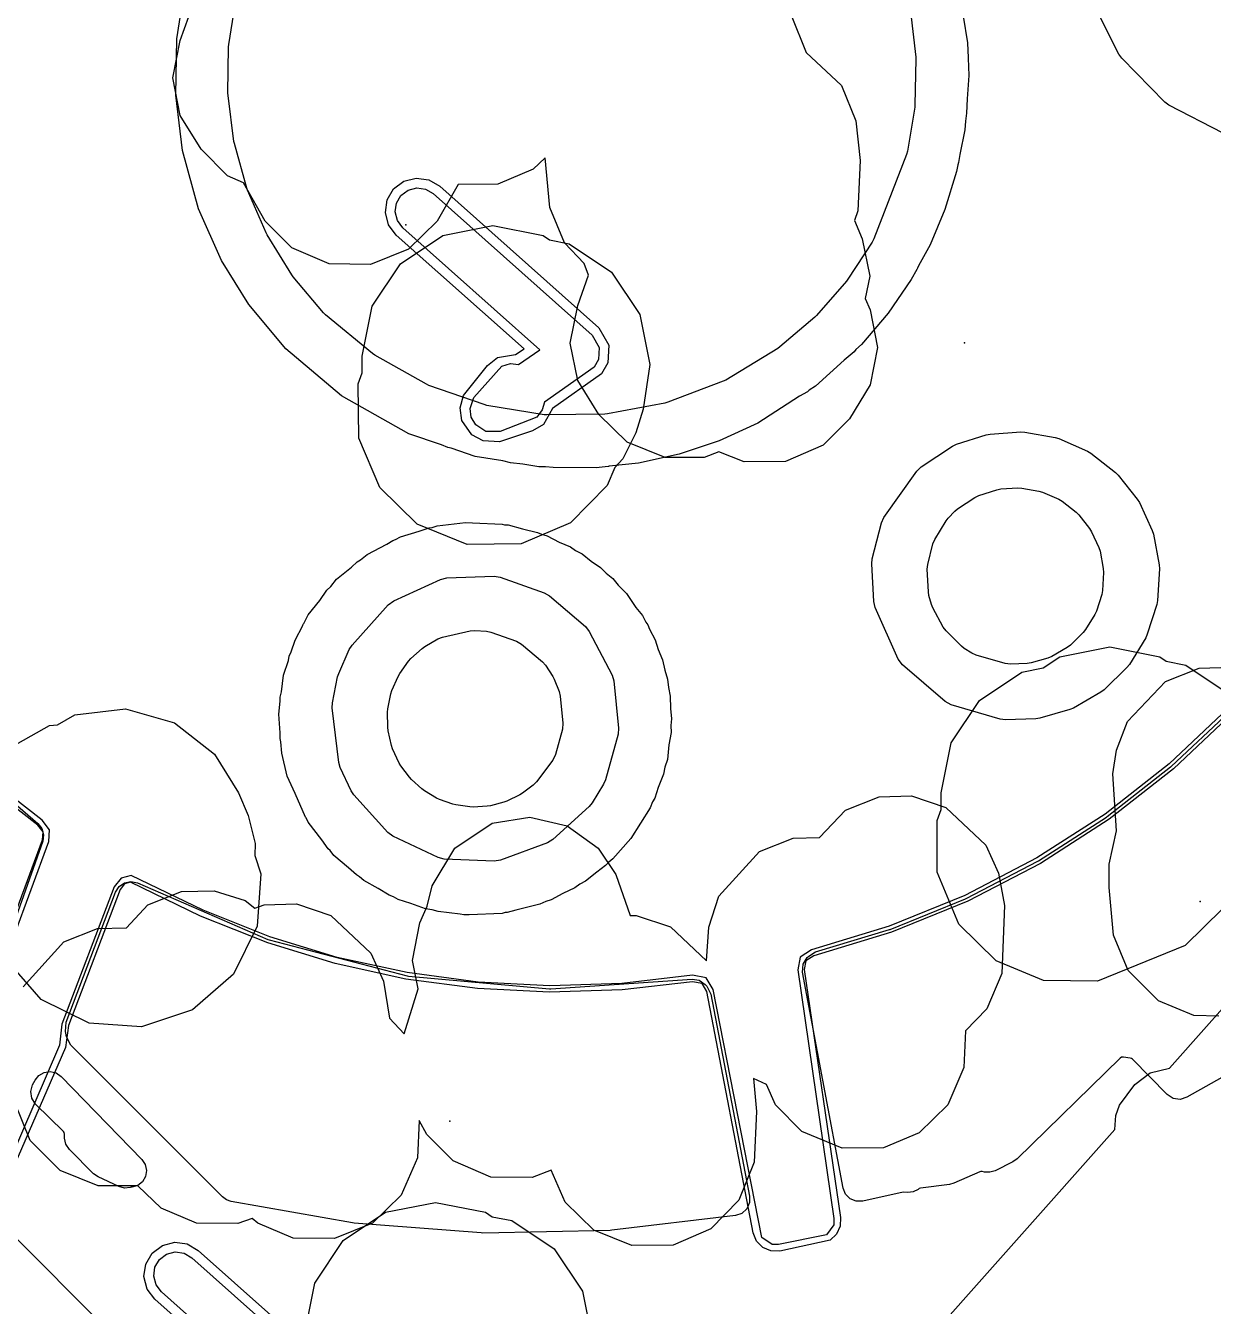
# Model space of a CAD drawing. Header units: metres. Extents: x -2677 to -840, y 169 to 1487.
# Drawn here: x -2199.02 to -2162.66, y 622.94 to 662.14 of the extents above; entities that cross this region are included whole.
import ezdxf

# ---------------------------------------------------------------- set-up
doc = ezdxf.new("R2010")
doc.units = ezdxf.units.M
for name, color, linetype in [('AI_GREENING_ALLOWED_ZONE', 4, 'Continuous'), ('AI_GREENING_EXCLUSIONS', 1, 'Continuous'), ('AI_GREENING_LAWN', 82, 'Continuous'), ('AI_GREENING_REJECTED', 6, 'Continuous')]:
    doc.layers.add(name, color=color, linetype=linetype)

msp = doc.modelspace()

# ---------------------------------------------------------------- linework, layer by layer
at = {"layer": 'AI_GREENING_ALLOWED_ZONE'}
for points in [[(-2166.862, 647.246), (-2166.777, 647.161), (-2166.449, 646.747), (-2166.386, 646.644), (-2166.167, 646.164), (-2166.13, 646.049), (-2166.031, 645.521), (-2166.023, 645.398), (-2166.056, 644.85), (-2166.078, 644.729), (-2166.239, 644.219), (-2166.29, 644.109), (-2166.57, 643.653), (-2166.647, 643.557), (-2167.038, 643.175), (-2167.137, 643.1), (-2167.61, 642.826), (-2167.723, 642.778), (-2168.237, 642.631), (-2168.358, 642.612), (-2168.875, 642.595), (-2169.03, 642.614), (-2169.924, 642.87), (-2170.053, 642.927), (-2170.286, 643.074), (-2170.373, 643.143), (-2170.844, 643.612), (-2170.931, 643.729), (-2171.247, 644.314), (-2171.289, 644.416), (-2171.367, 644.696), (-2171.385, 644.807), (-2171.419, 645.495), (-2171.404, 645.643), (-2171.244, 646.273), (-2171.187, 646.408), (-2170.843, 646.976), (-2170.777, 647.063), (-2170.577, 647.272), (-2170.493, 647.342), (-2169.963, 647.696), (-2169.838, 647.756), (-2169.289, 647.931), (-2169.171, 647.954), (-2168.644, 647.989), (-2168.524, 647.983), (-2168.004, 647.892), (-2167.888, 647.857), (-2167.394, 647.639), (-2167.289, 647.577), (-2166.862, 647.246)], [(-2187.939, 641.121), (-2187.929, 641.227), (-2187.836, 641.687), (-2187.804, 641.789), (-2187.616, 642.219), (-2187.563, 642.311), (-2187.293, 642.686), (-2187.223, 642.764), (-2186.881, 643.074), (-2186.795, 643.136), (-2186.399, 643.364), (-2186.26, 643.419), (-2185.412, 643.612), (-2185.271, 643.623), (-2184.913, 643.601), (-2184.778, 643.574), (-2183.995, 643.3), (-2183.836, 643.208), (-2183.2, 642.664), (-2183.107, 642.557), (-2182.884, 642.216), (-2182.84, 642.131), (-2182.687, 641.753), (-2182.653, 641.616), (-2182.569, 640.783), (-2182.584, 640.6), (-2182.799, 639.824), (-2182.88, 639.658), (-2183.381, 638.988), (-2183.481, 638.887), (-2183.806, 638.643), (-2183.888, 638.593), (-2184.286, 638.4), (-2184.378, 638.366), (-2184.792, 638.259), (-2184.889, 638.244), (-2185.316, 638.22), (-2185.415, 638.224), (-2185.845, 638.285), (-2185.941, 638.309), (-2186.351, 638.453), (-2186.44, 638.495), (-2186.807, 638.715), (-2186.886, 638.773), (-2187.204, 639.06), (-2187.27, 639.133), (-2187.527, 639.479), (-2187.578, 639.565), (-2187.783, 640.005), (-2187.817, 640.105), (-2187.92, 640.555), (-2187.933, 640.66), (-2187.939, 641.121)]]:
    msp.add_lwpolyline(points, close=True, dxfattribs=at)
at = {"layer": 'AI_GREENING_EXCLUSIONS'}
for points in [[(-2175.114, 617.726), (-2165.679, 628.346), (-2165.646, 628.781), (-2165.533, 629.091), (-2165.066, 629.731), (-2164.599, 630.084), (-2164.007, 630.229), (-2147.912, 648.346), (-2138.246, 659.9), (-2138.225, 660.336), (-2138.123, 660.649), (-2137.674, 661.303), (-2137.218, 661.67), (-2136.63, 661.832), (-2127.304, 672.981)], [(-2170.318, 662.423), (-2170.182, 661.612), (-2170.164, 661.152), (-2170.163, 661.146), (-2170.163, 661.138), (-2170.143, 660.61), (-2170.199, 659.89), (-2170.212, 659.458), (-2170.252, 659.214), (-2170.272, 658.951), (-2170.42, 658.191), (-2170.461, 657.943), (-2170.481, 657.876), (-2170.522, 657.667), (-2170.878, 656.507), (-2171.334, 655.426), (-2171.684, 654.782), (-2171.715, 654.717), (-2171.742, 654.676), (-2171.912, 654.364), (-2172.612, 653.339), (-2173.432, 652.373), (-2173.601, 652.221), (-2173.659, 652.154), (-2173.96, 651.896), (-2174.842, 651.1), (-2175.032, 650.978), (-2175.087, 650.931), (-2175.325, 650.79), (-2176.605, 649.967), (-2177.789, 649.425), (-2179.015, 649.017), (-2180.26, 648.745), (-2181.154, 648.649), (-2181.173, 648.645), (-2181.187, 648.645), (-2181.548, 648.606), (-2182.867, 648.61), (-2183.1, 648.636), (-2183.312, 648.635), (-2183.8, 648.714), (-2184.175, 648.756), (-2184.405, 648.813), (-2185.253, 648.951), (-2185.992, 649.203), (-2186.091, 649.227), (-2186.285, 649.303), (-2187.291, 649.646), (-2189.349, 650.805), (-2191.057, 652.243), (-2192.185, 653.598), (-2193.025, 654.952), (-2193.722, 656.525), (-2194.216, 658.311), (-2194.424, 660.011), (-2194.39, 661.731), (-2194.139, 663.304)], [(-2175.579, 662.451), (-2175.122, 661.317), (-2174.048, 660.3), (-2173.602, 659.225), (-2173.468, 658.008), (-2173.546, 656.463), (-2173.65, 656.171), (-2173.408, 655.613), (-2173.181, 654.465), (-2173.318, 653.779), (-2173.166, 653.435), (-2172.939, 652.287), (-2173.169, 651.139), (-2173.799, 650.104), (-2174.609, 649.293), (-2175.756, 648.797), (-2177.021, 648.781), (-2177.797, 649.089), (-2178.252, 648.916), (-2179.44, 648.916), (-2180.601, 649.385), (-2181.475, 650.238), (-2182.116, 651.273), (-2182.346, 652.421), (-2182.119, 653.569), (-2181.789, 654.503), (-2181.916, 654.859), (-2182.521, 655.486), (-2182.974, 656.57), (-2183.109, 658.092), (-2183.482, 657.74), (-2184.565, 657.286), (-2185.777, 657.271), (-2186.424, 656.146), (-2187.298, 655.293), (-2188.459, 654.824), (-2189.724, 654.84), (-2190.871, 655.336), (-2191.682, 656.146), (-2192.352, 657.323), (-2192.833, 657.541), (-2193.643, 658.351), (-2194.285, 659.386), (-2194.515, 660.534), (-2194.288, 661.682), (-2193.752, 663.164)], [(-2162.379, 635.105), (-2163.523, 633.982), (-2166.203, 632.892), (-2167.864, 632.908), (-2169.308, 633.512), (-2170.452, 634.635), (-2171.115, 636.221), (-2171.115, 637.805), (-2170.991, 638.141), (-2170.991, 638.654), (-2170.687, 640.185), (-2169.82, 641.482), (-2168.522, 642.35), (-2167.875, 642.478), (-2167.365, 642.819), (-2165.834, 643.124), (-2164.303, 642.819), (-2164.104, 642.686), (-2164.104, 642.686), (-2163.501, 642.566), (-2162.204, 641.699)], [(-2162.497, 631.823), (-2163.258, 631.839), (-2164.342, 632.293), (-2165.264, 633.215), (-2165.717, 634.298), (-2165.85, 635.752), (-2165.849, 636.469), (-2165.626, 637.491), (-2165.741, 639.238), (-2165.625, 639.965), (-2165.286, 640.841), (-2164.125, 642.062), (-2163.095, 642.47), (-2163.095, 642.47), (-2162.101, 642.496)], [(-2199.645, 639.95), (-2198.283, 640.712), (-2198.283, 640.712), (-2198.046, 640.74), (-2197.509, 641.04), (-2195.959, 641.223), (-2194.457, 640.799), (-2193.232, 639.833), (-2192.499, 638.656), (-2192.201, 637.958), (-2191.986, 637.102), (-2192.002, 636.737), (-2191.82, 636.171), (-2191.932, 634.571), (-2192.658, 633.1), (-2193.911, 632.009), (-2195.472, 631.492), (-2197.071, 631.604), (-2198.543, 632.331), (-2199.633, 633.584)], [(-2162.206, 641.245), (-2164.017, 639.537), (-2165.974, 638.006), (-2168.063, 636.661), (-2170.272, 635.513), (-2172.587, 634.57), (-2174.961, 633.851), (-2175.304, 633.624), (-2175.383, 633.232), (-2174.273, 625.625), (-2174.282, 625.434), (-2174.501, 625.13), (-2175.97, 624.828), (-2176.164, 624.831), (-2176.477, 625.046), (-2177.969, 632.631), (-2178.187, 632.987), (-2178.607, 633.072), (-2180.769, 632.821), (-2182.971, 632.75), (-2185.164, 632.86), (-2187.337, 633.151), (-2189.479, 633.619), (-2191.54, 634.25), (-2193.587, 635.065), (-2195.791, 636.12), (-2196.096, 636.044), (-2196.306, 635.777), (-2197.905, 631.576), (-2197.981, 630.933), (-2199.525, 627.35)], [(-2162.056, 641.112), (-2163.88, 639.391), (-2165.851, 637.848), (-2167.955, 636.493), (-2170.18, 635.335), (-2172.511, 634.385), (-2174.89, 633.664), (-2175.135, 633.511), (-2175.183, 633.242), (-2174.075, 625.654), (-2174.087, 625.387), (-2174.199, 625.144), (-2174.394, 624.96), (-2175.934, 624.631), (-2176.206, 624.635), (-2176.455, 624.743), (-2176.644, 624.936), (-2176.746, 625.188), (-2178.162, 632.575), (-2178.304, 632.821), (-2178.599, 632.871), (-2180.762, 632.621), (-2182.981, 632.55), (-2185.19, 632.662), (-2187.38, 632.955), (-2189.538, 633.428), (-2191.598, 634.059), (-2193.661, 634.879), (-2195.807, 635.919), (-2195.989, 635.874), (-2196.123, 635.696), (-2197.708, 631.532), (-2197.797, 630.855), (-2199.378, 627.214)], [(-2201.753, 628.422), (-2198.497, 637.22), (-2198.48, 637.464), (-2198.641, 637.666), (-2200.508, 639.115)], [(-2201.566, 628.352), (-2198.304, 637.166), (-2198.287, 637.523), (-2198.509, 637.816), (-2200.373, 639.262)], [(-2199.089, 632.721), (-2197.851, 634.094), (-2196.821, 634.502), (-2195.934, 634.525), (-2195.271, 635.223), (-2194.242, 635.631), (-2194.242, 635.631), (-2193.247, 635.657), (-2192.299, 635.357), (-2192.001, 635.12), (-2191.715, 635.228), (-2190.721, 635.254), (-2189.671, 634.902), (-2188.447, 633.744), (-2188.062, 632.888), (-2187.876, 631.754), (-2187.432, 631.277), (-2187.006, 632.66), (-2187.179, 633.527), (-2186.952, 634.675), (-2186.721, 635.187), (-2186.575, 635.807), (-2185.877, 636.965), (-2184.739, 637.725), (-2183.584, 637.914), (-2182.444, 637.647), (-2181.493, 636.965), (-2180.954, 636.157), (-2180.514, 634.9), (-2180.327, 634.904), (-2179.277, 634.552), (-2178.179, 633.513), (-2178.105, 634.541), (-2177.794, 635.488), (-2176.556, 636.86), (-2175.526, 637.268), (-2174.715, 637.289), (-2173.922, 638.124), (-2172.893, 638.531), (-2171.898, 638.558), (-2170.848, 638.206), (-2169.624, 637.048), (-2169.239, 636.192), (-2169.056, 635.202), (-2169.139, 633.129), (-2169.592, 632.045), (-2170.245, 631.371), (-2170.294, 630.252), (-2170.792, 629.102), (-2171.669, 628.247), (-2172.753, 627.793), (-2174.022, 627.777), (-2175.254, 628.292), (-2176.064, 629.102), (-2176.342, 629.724), (-2176.735, 629.908), (-2176.64, 628.897), (-2176.718, 627.353), (-2177.187, 626.187), (-2178.043, 625.31), (-2179.193, 624.812), (-2180.462, 624.796), (-2181.627, 625.265), (-2182.504, 626.121), (-2182.932, 627.103), (-2183.515, 626.876), (-2184.78, 626.892), (-2185.927, 627.388), (-2186.738, 628.198), (-2186.969, 628.622), (-2187.021, 627.486), (-2187.519, 626.336), (-2188.396, 625.481), (-2189.561, 625.011), (-2190.83, 625.027), (-2191.914, 625.481), (-2192.086, 625.631), (-2192.517, 625.468), (-2193.786, 625.484), (-2194.87, 625.938), (-2195.583, 626.629), (-2196.795, 626.624), (-2197.96, 627.094), (-2198.882, 628.016), (-2199.352, 629.181)], [(-2201.35, 627.073), (-2196.045, 621.743), (-2195.721, 621.256), (-2195.608, 620.682), (-2195.724, 620.108), (-2196.05, 619.622), (-2196.538, 619.298), (-2197.112, 619.185), (-2197.686, 619.301), (-2198.171, 619.627), (-2202.587, 624.064)], [(-2190.466, 622.12), (-2190.162, 623.65), (-2189.295, 624.948), (-2187.997, 625.815), (-2186.466, 626.12), (-2184.936, 625.815), (-2184.737, 625.682), (-2184.737, 625.682), (-2184.134, 625.562), (-2182.836, 624.695), (-2181.969, 623.397), (-2181.664, 621.867)], [(-2190.199, 618.825), (-2195.061, 623.157), (-2195.296, 623.468), (-2195.394, 623.846), (-2195.34, 624.233), (-2195.143, 624.569), (-2194.831, 624.804), (-2194.454, 624.902), (-2194.067, 624.848), (-2193.731, 624.65), (-2189.284, 620.689)], [(-2189.999, 619.049), (-2194.862, 623.381), (-2195.026, 623.599), (-2195.095, 623.863), (-2195.057, 624.134), (-2194.919, 624.369), (-2194.701, 624.534), (-2194.436, 624.603), (-2194.166, 624.565), (-2193.93, 624.426), (-2189.359, 620.354)]]:
    msp.add_lwpolyline(points, dxfattribs=at)
for points in [[(-2184.017, 652.068), (-2183.759, 652.245), (-2187.67, 655.725), (-2187.906, 656.037), (-2188.004, 656.414), (-2187.95, 656.801), (-2187.752, 657.137), (-2187.441, 657.372), (-2187.064, 657.471), (-2186.677, 657.417), (-2186.341, 657.219), (-2181.476, 652.89), (-2181.163, 652.351), (-2181.196, 651.815), (-2181.394, 651.479), (-2182.885, 650.419), (-2183.169, 649.93), (-2183.506, 649.734), (-2184.507, 649.398), (-2185.015, 649.423), (-2185.357, 649.611), (-2185.66, 650.052), (-2185.712, 650.439), (-2185.612, 650.816), (-2184.88, 651.735), (-2184.575, 651.979), (-2184.017, 652.068)], [(-2183.932, 651.763), (-2183.274, 652.215), (-2187.471, 655.949), (-2187.635, 656.167), (-2187.704, 656.432), (-2187.667, 656.702), (-2187.528, 656.938), (-2187.31, 657.102), (-2187.046, 657.171), (-2186.776, 657.133), (-2186.54, 656.995), (-2181.676, 652.666), (-2181.456, 652.289), (-2181.48, 651.914), (-2181.618, 651.678), (-2183.139, 650.609), (-2183.202, 650.373), (-2183.367, 650.155), (-2184.487, 649.715), (-2184.925, 649.709), (-2185.239, 649.913), (-2185.376, 650.149), (-2185.413, 650.42), (-2185.301, 650.758), (-2184.437, 651.713), (-2184.175, 651.79), (-2183.932, 651.763)], [(-2182.981, 655.58), (-2182.378, 655.46), (-2181.081, 654.593), (-2180.214, 653.295), (-2179.909, 651.765), (-2180.116, 650.394), (-2180.343, 649.669), (-2180.735, 648.879), (-2180.984, 648.611), (-2181.213, 648.063), (-2182.337, 646.919), (-2183.845, 646.272), (-2185.506, 646.256), (-2187.028, 646.876), (-2188.172, 647.999), (-2188.819, 649.507), (-2188.835, 651.168), (-2188.711, 651.505), (-2188.711, 652.018), (-2188.407, 653.548), (-2187.54, 654.846), (-2186.242, 655.713), (-2184.711, 656.018), (-2183.18, 655.713), (-2182.981, 655.58)], [(-2179.449, 639.444), (-2179.488, 639.229), (-2179.652, 638.814), (-2179.755, 638.496), (-2179.825, 638.378), (-2179.896, 638.2), (-2180.491, 637.256), (-2180.494, 637.253), (-2180.495, 637.252), (-2181.047, 636.631), (-2181.165, 636.534), (-2181.265, 636.427), (-2181.536, 636.23), (-2181.878, 635.949), (-2182.051, 635.855), (-2182.205, 635.743), (-2182.572, 635.573), (-2182.933, 635.377), (-2183.09, 635.332), (-2183.282, 635.243), (-2184.015, 635.066), (-2184.276, 634.99), (-2184.341, 634.987), (-2184.427, 634.966), (-2185.442, 634.925), (-2185.566, 634.918), (-2185.579, 634.92), (-2185.604, 634.919), (-2185.713, 634.936), (-2186.391, 635.018), (-2186.57, 635.073), (-2186.778, 635.106), (-2187.223, 635.271), (-2187.61, 635.389), (-2187.76, 635.471), (-2187.892, 635.52), (-2188.221, 635.724), (-2188.662, 635.966), (-2188.799, 636.082), (-2188.893, 636.14), (-2189.129, 636.361), (-2189.578, 636.74), (-2189.692, 636.887), (-2189.754, 636.945), (-2189.948, 637.216), (-2190.371, 637.76), (-2190.43, 637.89), (-2190.447, 637.914), (-2190.769, 638.636), (-2191.009, 639.166), (-2191.178, 639.866), (-2191.205, 640.218), (-2191.227, 640.32), (-2191.226, 640.486), (-2191.27, 641.061), (-2191.222, 641.458), (-2191.221, 641.587), (-2191.186, 641.745), (-2191.124, 642.251), (-2190.975, 642.705), (-2190.946, 642.836), (-2190.888, 642.967), (-2190.77, 643.328), (-2190.535, 643.776), (-2190.518, 643.815), (-2190.504, 643.834), (-2190.365, 644.099), (-2190.012, 644.543), (-2189.795, 644.855), (-2189.672, 644.97), (-2189.498, 645.19), (-2189.046, 645.557), (-2188.872, 645.72), (-2188.771, 645.781), (-2188.567, 645.946), (-2187.964, 646.265), (-2187.776, 646.378), (-2187.7, 646.404), (-2187.542, 646.488), (-2186.972, 646.659), (-2186.668, 646.765), (-2186.572, 646.779), (-2186.418, 646.825), (-2185.554, 646.931), (-2185.337, 646.918), (-2184.431, 646.877), (-2184.356, 646.859), (-2184.243, 646.853), (-2183.808, 646.731), (-2183.353, 646.625), (-2183.224, 646.568), (-2183.05, 646.519), (-2182.684, 646.331), (-2182.341, 646.18), (-2182.185, 646.073), (-2181.984, 645.97), (-2181.709, 645.749), (-2181.422, 645.553), (-2181.245, 645.376), (-2181.038, 645.21), (-2180.877, 645.008), (-2180.623, 644.753), (-2180.336, 644.328), (-2180.136, 644.077), (-2180.03, 643.875), (-2179.974, 643.791), (-2179.919, 643.663), (-2179.751, 643.341), (-2179.654, 643.038), (-2179.52, 642.722), (-2179.453, 642.408), (-2179.367, 642.137), (-2179.34, 641.88), (-2179.284, 641.613), (-2179.275, 641.238), (-2179.243, 640.918), (-2179.264, 640.718), (-2179.259, 640.497), (-2179.327, 640.124), (-2179.373, 639.679), (-2179.449, 639.444)]]:
    msp.add_lwpolyline(points, close=True, dxfattribs=at)
at = {"layer": 'AI_GREENING_LAWN'}
for points in [[(-2171.934, 662.573), (-2171.767, 661.175), (-2171.764, 661.105), (-2171.796, 659.711), (-2171.802, 659.641), (-2172.023, 658.296), (-2172.051, 658.195), (-2173.058, 655.606), (-2173.105, 655.513), (-2173.851, 654.371), (-2173.893, 654.316), (-2174.811, 653.266), (-2174.811, 653.266), (-2174.861, 653.217), (-2175.927, 652.3), (-2175.994, 652.251), (-2177.588, 651.288), (-2177.669, 651.249), (-2179.362, 650.606), (-2179.447, 650.582), (-2181.201, 650.251), (-2181.288, 650.243), (-2183.062, 650.222), (-2183.149, 650.228), (-2184.901, 650.513), (-2184.985, 650.535), (-2186.671, 651.123), (-2186.751, 651.159), (-2188.329, 652.047), (-2188.403, 652.098), (-2189.833, 653.284), (-2189.896, 653.347), (-2190.827, 654.452), (-2190.869, 654.511), (-2191.625, 655.729), (-2191.658, 655.793), (-2192.226, 657.095), (-2192.25, 657.162), (-2192.626, 658.525), (-2192.64, 658.594), (-2192.82, 659.997), (-2192.824, 660.068), (-2192.804, 661.489), (-2192.798, 661.56), (-2192.572, 662.976)], [(-2154.539, 662.22), (-2154.586, 662.108), (-2155.028, 661.33), (-2155.098, 661.234), (-2156.384, 659.87), (-2156.51, 659.773), (-2158.178, 658.873), (-2158.291, 658.829), (-2159.189, 658.599), (-2159.31, 658.583), (-2161.257, 658.573), (-2161.378, 658.587), (-2162.248, 658.799), (-2162.359, 658.841), (-2164.023, 659.702), (-2164.151, 659.797), (-2165.463, 661.143), (-2165.552, 661.267), (-2166.413, 662.979)], [(-2161.98, 630.177), (-2163.469, 629.335), (-2163.675, 629.271), (-2163.889, 629.301), (-2164.07, 629.418), (-2165.14, 630.498), (-2165.171, 630.52), (-2165.207, 630.532), (-2165.415, 630.564), (-2165.468, 630.56), (-2165.514, 630.532), (-2168.669, 627.448), (-2168.798, 627.358), (-2169.342, 627.089), (-2169.502, 627.041), (-2169.668, 627.048), (-2169.737, 627.063), (-2169.775, 627.065), (-2169.811, 627.055), (-2170.601, 626.705), (-2170.742, 626.666), (-2171.622, 626.556), (-2171.661, 626.545), (-2171.7, 626.517), (-2171.848, 626.444), (-2172.011, 626.423), (-2172.153, 626.428), (-2173.395, 626.157), (-2173.594, 626.154), (-2173.778, 626.229), (-2173.919, 626.369), (-2173.993, 626.553), (-2175.234, 633.166), (-2175.22, 633.408), (-2175.22, 633.408), (-2175.095, 633.614), (-2175.048, 633.66), (-2174.84, 633.784), (-2172.574, 634.469), (-2172.552, 634.476), (-2170.249, 635.413), (-2170.228, 635.423), (-2168.032, 636.564), (-2168.012, 636.576), (-2165.934, 637.912), (-2165.915, 637.925), (-2163.968, 639.447), (-2163.951, 639.462), (-2162.171, 641.138)], [(-2202.189, 640.782), (-2198.639, 637.718), (-2198.517, 637.561), (-2198.466, 637.369), (-2198.494, 637.172), (-2200.503, 631.52)]]:
    msp.add_lwpolyline(points, dxfattribs=at)
for points in [[(-2168.553, 649.699), (-2168.433, 649.693), (-2167.507, 649.531), (-2167.391, 649.496), (-2166.517, 649.11), (-2166.413, 649.048), (-2165.657, 648.463), (-2165.572, 648.378), (-2164.988, 647.64), (-2164.926, 647.538), (-2164.534, 646.682), (-2164.498, 646.567), (-2164.321, 645.629), (-2164.313, 645.507), (-2164.371, 644.538), (-2164.394, 644.417), (-2164.682, 643.507), (-2164.732, 643.396), (-2165.232, 642.583), (-2165.309, 642.487), (-2166.003, 641.81), (-2166.101, 641.735), (-2166.941, 641.249), (-2167.054, 641.201), (-2167.971, 640.939), (-2168.092, 640.92), (-2169.026, 640.889), (-2169.185, 640.909), (-2170.687, 641.352), (-2170.871, 641.452), (-2172.176, 642.571), (-2172.308, 642.746), (-2173.015, 644.327), (-2173.058, 644.507), (-2173.115, 645.668), (-2173.1, 645.816), (-2172.82, 646.915), (-2172.743, 647.081), (-2171.734, 648.502), (-2171.602, 648.629), (-2170.642, 649.264), (-2170.519, 649.323), (-2169.61, 649.613), (-2169.491, 649.636), (-2168.553, 649.699)], [(-2189.389, 639.426), (-2189.432, 639.578), (-2189.632, 641.254), (-2189.626, 641.412), (-2189.466, 642.202), (-2189.434, 642.303), (-2189.111, 643.042), (-2189.026, 643.175), (-2187.917, 644.413), (-2187.751, 644.535), (-2186.313, 645.188), (-2186.123, 645.232), (-2184.677, 645.281), (-2184.494, 645.253), (-2183.145, 644.78), (-2182.985, 644.688), (-2181.884, 643.745), (-2181.766, 643.597), (-2181.068, 642.26), (-2181.013, 642.079), (-2180.868, 640.636), (-2180.883, 640.452), (-2181.272, 639.051), (-2181.327, 638.924), (-2181.678, 638.347), (-2181.769, 638.237), (-2182.883, 637.222), (-2183.046, 637.123), (-2184.482, 636.593), (-2184.676, 636.563), (-2186.201, 636.628), (-2186.392, 636.675), (-2187.774, 637.323), (-2187.933, 637.44), (-2188.974, 638.589), (-2189.057, 638.714), (-2189.389, 639.426)], [(-2182.943, 632.651), (-2178.619, 632.952), (-2178.398, 632.917), (-2178.214, 632.789), (-2178.165, 632.736), (-2178.045, 632.494), (-2176.859, 626.309), (-2176.86, 626.118), (-2176.86, 626.113), (-2176.942, 625.922), (-2177.095, 625.781), (-2177.292, 625.714), (-2181.073, 625.264), (-2181.122, 625.261), (-2185.023, 625.181), (-2185.072, 625.183), (-2188.963, 625.484), (-2189.011, 625.491), (-2192.728, 626.149), (-2192.873, 626.198), (-2192.995, 626.288), (-2197.628, 630.931), (-2197.764, 631.182), (-2197.799, 631.35), (-2197.777, 631.63), (-2196.261, 635.613), (-2196.154, 635.783), (-2195.989, 635.896), (-2195.792, 635.936), (-2195.596, 635.895), (-2191.598, 634.166), (-2191.562, 634.153), (-2187.342, 633.052), (-2187.302, 633.044), (-2182.983, 632.651), (-2182.943, 632.651)], [(-2195.44, 626.751), (-2195.587, 626.638), (-2195.766, 626.585), (-2195.786, 626.583), (-2195.818, 626.575), (-2195.991, 626.559), (-2196.159, 626.603), (-2196.794, 626.897), (-2196.937, 626.997), (-2197.677, 627.737), (-2197.784, 627.896), (-2197.824, 628.083), (-2197.826, 628.209), (-2197.835, 628.254), (-2197.861, 628.292), (-2198.711, 629.128), (-2198.827, 629.304), (-2198.86, 629.513), (-2198.803, 629.716), (-2198.729, 629.858), (-2198.613, 630.005), (-2198.45, 630.098), (-2198.264, 630.125), (-2198.082, 630.082), (-2197.928, 629.974), (-2195.456, 627.432), (-2195.353, 627.276), (-2195.314, 627.095), (-2195.345, 626.911), (-2195.44, 626.751)]]:
    msp.add_lwpolyline(points, close=True, dxfattribs=at)
at = {"layer": 'AI_GREENING_REJECTED'}
for p in [(-2187.38, 656.04), (-2170.28, 652.43), (-2163.06, 635.33), (-2186.03, 628.61)]:
    msp.add_point(p, dxfattribs=at)

doc.saveas('drawing.dxf')
